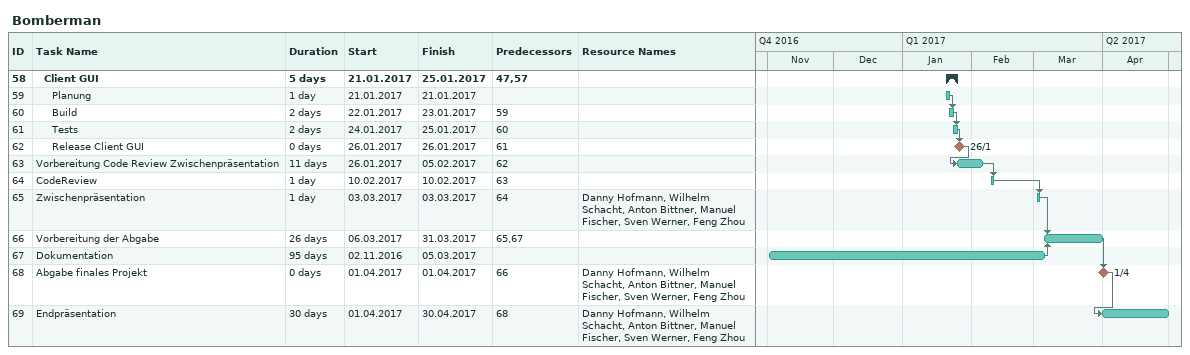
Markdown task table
Bomberman

| ID | Level | Task | Duration | Start | Finish | Predecessors | Resources |
|---|---|---|---|---|---|---|---|
| 58 | 2 | **Client GUI** | 5d | 2017-01-21 | 2017-01-25 | 47, 57 |  |
| 59 | 3 | Planung | 1d | 2017-01-21 | 2017-01-21 |  |  |
| 60 | 3 | Build | 2d | 2017-01-22 | 2017-01-23 | 59 |  |
| 61 | 3 | Tests | 2d | 2017-01-24 | 2017-01-25 | 60 |  |
| 62 | 3 | Release Client GUI | 0d | 2017-01-26 | 2017-01-26 | 61 |  |
| 63 | 1 | Vorbereitung Code Review Zwischenpräsentation | 11d | 2017-01-26 | 2017-02-05 | 62 |  |
| 64 | 1 | CodeReview | 1d | 2017-02-10 | 2017-02-10 | 63 |  |
| 65 | 1 | Zwischenpräsentation | 1d | 2017-03-03 | 2017-03-03 | 64 | Danny Hofmann, Wilhelm Schacht, Anton Bittner, Manuel Fischer, Sven Werner, Feng Zhou |
| 66 | 1 | Vorbereitung der Abgabe | 26d | 2017-03-06 | 2017-03-31 | 65, 67 |  |
| 67 | 1 | Dokumentation | 95d | 2016-11-02 | 2017-03-05 |  |  |
| 68 | 1 | Abgabe finales Projekt | 0d | 2017-04-01 | 2017-04-01 | 66 | Danny Hofmann, Wilhelm Schacht, Anton Bittner, Manuel Fischer, Sven Werner, Feng Zhou |
| 69 | 1 | Endpräsentation | 30d | 2017-04-01 | 2017-04-30 | 68 | Danny Hofmann, Wilhelm Schacht, Anton Bittner, Manuel Fischer, Sven Werner, Feng Zhou |
